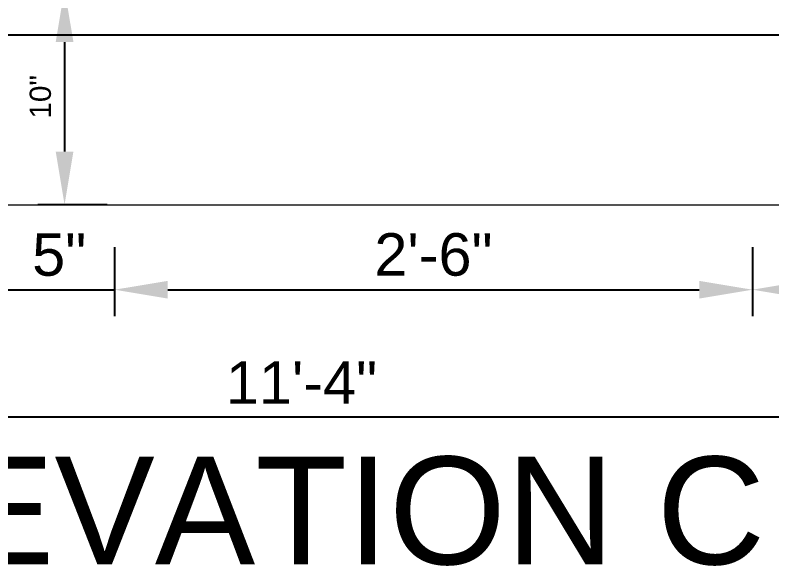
# Model space of a CAD drawing. Header units: inches. Extents: x 213 to 17763, y -4830 to 1802.
# Drawn here: x 7775.22 to 7810.82, y 1043.1 to 1069.02 of the extents above; entities that cross this region are included whole.
import ezdxf

# ---------------------------------------------------------------- set-up
doc = ezdxf.new("R2010")
doc.units = ezdxf.units.IN
doc.header["$MEASUREMENT"] = 0
doc.linetypes.add('ACAD_ISO02W100', pattern=[15, 12, -3])
doc.linetypes.add('AUDIT_D_060311083008-3', pattern=[0])
doc.layers.add('PDF3_Text', color=1, linetype='Continuous')
doc.styles.add('PDF Arial', font='arial.ttf')
doc.styles.get("Standard").update_dxf_attribs({"font": 'arial.ttf'})
doc.dimstyles.new('ISO-25', dxfattribs={"dimtxt": 4.5, "dimasz": 2.5, "dimexe": 1.25, "dimexo": 0.625, "dimtad": 1, "dimdec": 0, "dimlunit": 4, "dimtxsty": 'Standard', "dimcen": 2.5, "dimadec": 0, "dimazin": 0, "dimtfac": 1, "dimtdec": 0, "dimtmove": 0, "dimatfit": 3, "dimfxl": 1, "dimarcsym": 0})

# ---------------------------------------------------------------- blocks, each defined once
blk = doc.blocks.new('*D55')
at = {"color": 0, "linetype": 'ACAD_ISO02W100', "lineweight": -2, "transparency": 16777216}
for p, q in [((7720.686, 1052.098), (7720.686, 1048.848)), ((7856.702, 1052.098), (7856.702, 1048.848))]:
    blk.add_line(p, q, dxfattribs=at)
at = {"color": 0, "linetype": 'AUDIT_D_060311083008-3', "lineweight": -2, "transparency": 16777216}
blk.add_line((7854.202, 1050.098), (7723.186, 1050.098), dxfattribs=at)
at = {"color": 0, "transparency": 16777216}
for points in [[(7723.186, 1050.514), (7723.186, 1049.681), (7720.686, 1050.098)], [(7854.202, 1050.514), (7854.202, 1049.681), (7856.702, 1050.098)]]:
    blk.add_solid(points, dxfattribs=at)
at = {"layer": 'Defpoints', "color": 0, "transparency": 16777216}
for p in [(7720.686, 1060.098), (7856.702, 1060.098), (7720.686, 1050.098)]:
    blk.add_point(p, dxfattribs=at)
at = {"color": 0, "lineweight": 5, "transparency": 16777216, "insert": (7788.694, 1051.727), "char_height": 2, "attachment_point": 5}
blk.add_mtext('11\'-4"', dxfattribs=at)
blk = doc.blocks.new('*D64')
at = {"color": 0, "linetype": 'ACAD_ISO02W100', "lineweight": -2, "transparency": 16777216}
for p, q in [((7774.686, 1058.098), (7774.686, 1054.848)), ((7779.901, 1058.098), (7779.901, 1054.848))]:
    blk.add_line(p, q, dxfattribs=at)
at = {"color": 0, "linetype": 'AUDIT_D_060311083008-3', "lineweight": -2, "transparency": 16777216}
for p, q in [((7772.186, 1056.098), (7769.686, 1056.098)), ((7774.686, 1056.098), (7779.901, 1056.098)), ((7782.401, 1056.098), (7784.901, 1056.098))]:
    blk.add_line(p, q, dxfattribs=at)
at = {"color": 0, "transparency": 16777216}
for points in [[(7772.186, 1056.514), (7772.186, 1055.681), (7774.686, 1056.098)], [(7782.401, 1056.514), (7782.401, 1055.681), (7779.901, 1056.098)]]:
    blk.add_solid(points, dxfattribs=at)
at = {"layer": 'Defpoints', "color": 0, "transparency": 16777216}
for p in [(7774.686, 1060.098), (7779.901, 1060.098), (7779.901, 1056.098)]:
    blk.add_point(p, dxfattribs=at)
at = {"color": 0, "lineweight": 5, "transparency": 16777216, "insert": (7777.294, 1057.74), "char_height": 2, "attachment_point": 5}
blk.add_mtext('5"', dxfattribs=at)
blk = doc.blocks.new('*D65')
at = {"color": 0, "linetype": 'ACAD_ISO02W100', "lineweight": -2, "transparency": 16777216}
for p, q in [((7779.901, 1058.098), (7779.901, 1054.848)), ((7809.901, 1058.098), (7809.901, 1054.848))]:
    blk.add_line(p, q, dxfattribs=at)
at = {"color": 0, "linetype": 'AUDIT_D_060311083008-3', "lineweight": -2, "transparency": 16777216}
blk.add_line((7782.401, 1056.098), (7807.401, 1056.098), dxfattribs=at)
at = {"color": 0, "transparency": 16777216}
for points in [[(7782.401, 1056.514), (7782.401, 1055.681), (7779.901, 1056.098)], [(7807.401, 1056.514), (7807.401, 1055.681), (7809.901, 1056.098)]]:
    blk.add_solid(points, dxfattribs=at)
at = {"layer": 'Defpoints', "color": 0, "transparency": 16777216}
for p in [(7779.901, 1060.098), (7809.901, 1060.098), (7809.901, 1056.098)]:
    blk.add_point(p, dxfattribs=at)
at = {"color": 0, "lineweight": 5, "transparency": 16777216, "insert": (7794.901, 1057.744), "char_height": 2, "attachment_point": 5}
blk.add_mtext('2\'-6"', dxfattribs=at)
blk = doc.blocks.new('*D66')
at = {"color": 0, "linetype": 'ACAD_ISO02W100', "lineweight": -2, "transparency": 16777216}
for p, q in [((7809.901, 1058.098), (7809.901, 1054.848)), ((7847.702, 1058.098), (7847.702, 1054.848))]:
    blk.add_line(p, q, dxfattribs=at)
at = {"color": 0, "linetype": 'AUDIT_D_060311083008-3', "lineweight": -2, "transparency": 16777216}
blk.add_line((7812.401, 1056.098), (7845.202, 1056.098), dxfattribs=at)
at = {"color": 0, "transparency": 16777216}
for points in [[(7812.401, 1056.514), (7812.401, 1055.681), (7809.901, 1056.098)], [(7845.202, 1056.514), (7845.202, 1055.681), (7847.702, 1056.098)]]:
    blk.add_solid(points, dxfattribs=at)
at = {"layer": 'Defpoints', "color": 0, "transparency": 16777216}
for p in [(7809.901, 1060.098), (7847.702, 1060.098), (7847.702, 1056.098)]:
    blk.add_point(p, dxfattribs=at)
at = {"color": 0, "lineweight": 5, "transparency": 16777216, "insert": (7828.802, 1057.745), "char_height": 2, "attachment_point": 5}
blk.add_mtext('3\'-2"', dxfattribs=at)
blk = doc.blocks.new('*D68')
at = {"color": 0, "linetype": 'ACAD_ISO02W100', "lineweight": -2, "transparency": 16777216}
for p, q in [((7779.545, 1070.256), (7776.295, 1070.256)), ((7779.545, 1060.098), (7776.295, 1060.098))]:
    blk.add_line(p, q, dxfattribs=at)
at = {"color": 0, "linetype": 'AUDIT_D_060311083008-3', "lineweight": -2, "transparency": 16777216}
blk.add_line((7777.545, 1067.756), (7777.545, 1062.598), dxfattribs=at)
at = {"color": 0, "transparency": 16777216}
for points in [[(7777.129, 1067.756), (7777.962, 1067.756), (7777.545, 1070.256)], [(7777.129, 1062.598), (7777.962, 1062.598), (7777.545, 1060.098)]]:
    blk.add_solid(points, dxfattribs=at)
at = {"layer": 'Defpoints', "color": 0, "transparency": 16777216}
for p in [(7781.217, 1070.256), (7777.545, 1060.098), (7782.337, 1060.098)]:
    blk.add_point(p, dxfattribs=at)
at = {"color": 0, "lineweight": 5, "transparency": 16777216, "insert": (7776.41, 1065.177), "char_height": 1, "attachment_point": 5, "rotation": 90}
blk.add_mtext('10"', dxfattribs=at)

msp = doc.modelspace()

# ---------------------------------------------------------------- linework, layer by layer
at = {"lineweight": 5}
msp.add_line((7720.686, 1060.098), (7856.702, 1060.098), dxfattribs=at)

# ---------------------------------------------------------------- texts
at = {"layer": 'PDF3_Text', "lineweight": 5, "insert": (7763.686, 1043.098), "char_height": 5.06884, "attachment_point": 7, "style": 'PDF Arial'}
msp.add_mtext('ELEVATION C', dxfattribs=at)

# ---------------------------------------------------------------- dimensions: what is measured, and where the dimension line sits
at = {"lineweight": 5}
dim = msp.add_linear_dim(base=(7777.545, 1060.098), p1=(7781.217, 1070.256), p2=(7782.337, 1060.098), angle=90, dimstyle='ISO-25', override={"dimtxt": 1, "dimtmove": 1, "dimfxl": 2, "dimfxlon": 1, "dimarcsym": 2}, dxfattribs=at)
dim.commit()
dim.dimension.update_dxf_attribs({"geometry": '*D68', "text_midpoint": (7776.41, 1065.177)})
for base, p1, p2, picture, middle in [((7720.686, 1050.098), (7856.702, 1060.098), (7720.686, 1060.098), '*D55', (7788.694, 1051.727)), ((7779.901, 1056.098), (7774.686, 1060.098), (7779.901, 1060.098), '*D64', (7777.294, 1057.74)), ((7809.901, 1056.098), (7779.901, 1060.098), (7809.901, 1060.098), '*D65', (7794.901, 1057.744)), ((7847.702, 1056.098), (7809.901, 1060.098), (7847.702, 1060.098), '*D66', (7828.802, 1057.745))]:
    dim = msp.add_linear_dim(base=base, p1=p1, p2=p2, dimstyle='ISO-25', override={"dimtxt": 2, "dimtmove": 1, "dimfxl": 2, "dimfxlon": 1, "dimarcsym": 2}, dxfattribs=at)
    dim.commit()
    dim.dimension.update_dxf_attribs({"geometry": picture, "text_midpoint": middle})

# ---------------------------------------------------------------- leaders
msp.add_leader([(7757.72, 1068.098), (7869.811, 1068.098)], dimstyle='ISO-25', override={"dimgap": 0.625, "dimtad": 0}, dxfattribs=at)

doc.saveas('drawing.dxf')
